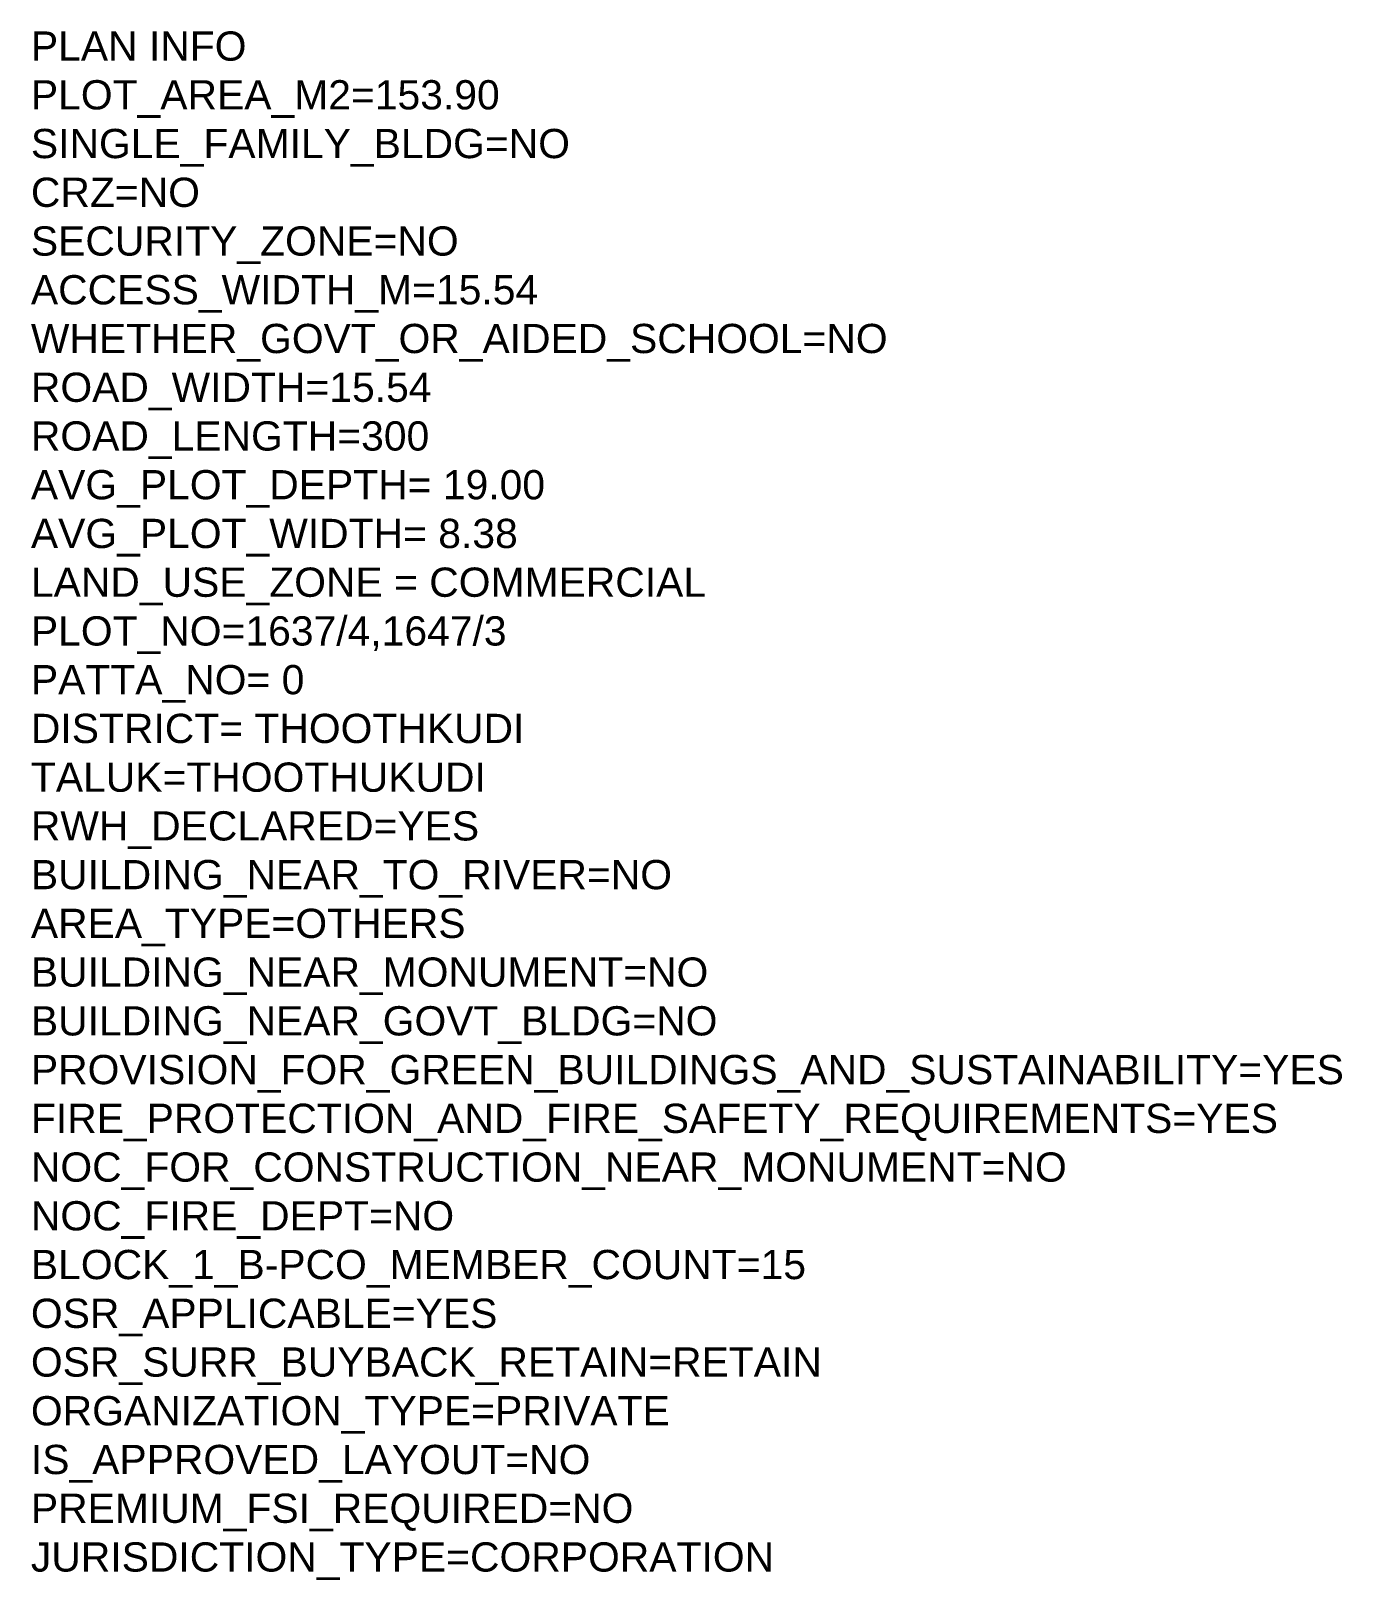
# Model space of a CAD drawing. Header units: metres. Extents: x 0 to 107, y 0 to 69.
# Drawn here: x 71.23 to 107.14, y 2.52 to 44.94 of the extents above; entities that cross this region are included whole.
import ezdxf

# ---------------------------------------------------------------- set-up
doc = ezdxf.new("R2010")
doc.units = ezdxf.units.M
doc.header["$LTSCALE"] = 0.2
doc.header["$MEASUREMENT"] = 0
doc.layers.add('PLAN_INFO', color=1, linetype='Continuous')
doc.styles.get("Standard").update_dxf_attribs({"font": 'arial.ttf', "height": 0.25})

msp = doc.modelspace()

# ---------------------------------------------------------------- texts
at = {"layer": 'PLAN_INFO', "color": 1, "lineweight": 25, "insert": (71.229, 44.931), "char_height": 0.80073, "width": 40.47631, "attachment_point": 1}
msp.add_mtext('\\A1;PLAN INFO\\PPLOT_AREA_M2=153.90\\PSINGLE_FAMILY_BLDG=NO\\PCRZ=NO\\PSECURITY_ZONE=NO\\PACCESS_WIDTH_M=15.54\\PWHETHER_GOVT_OR_AIDED_SCHOOL=NO\\PROAD_WIDTH=15.54\\PROAD_LENGTH=300\\PAVG_PLOT_DEPTH= 19.00\\PAVG_PLOT_WIDTH= 8.38\\PLAND_USE_ZONE = COMMERCIAL\\PPLOT_NO=1637/4,1647/3\\PPATTA_NO= 0\\PDISTRICT= THOOTHKUDI\\PTALUK=THOOTHUKUDI\\PRWH_DECLARED=YES\\PBUILDING_NEAR_TO_RIVER=NO\\PAREA_TYPE=OTHERS\\PBUILDING_NEAR_MONUMENT=NO\\PBUILDING_NEAR_GOVT_BLDG=NO\\PPROVISION_FOR_GREEN_BUILDINGS_AND_SUSTAINABILITY=YES\\PFIRE_PROTECTION_AND_FIRE_SAFETY_REQUIREMENTS=YES\\PNOC_FOR_CONSTRUCTION_NEAR_MONUMENT=NO\\PNOC_FIRE_DEPT=NO\\P{\\A0;\\C256;BLOCK_1_B-PCO_MEMBER_COUNT=15}\\POSR_APPLICABLE=YES\\POSR_SURR_BUYBACK_RETAIN=RETAIN\\PORGANIZATION_TYPE=PRIVATE\\PIS_APPROVED_LAYOUT=NO\\PPREMIUM_FSI_REQUIRED=NO\\PJURISDICTION_TYPE=CORPORATION', dxfattribs=at)

doc.saveas('drawing.dxf')
